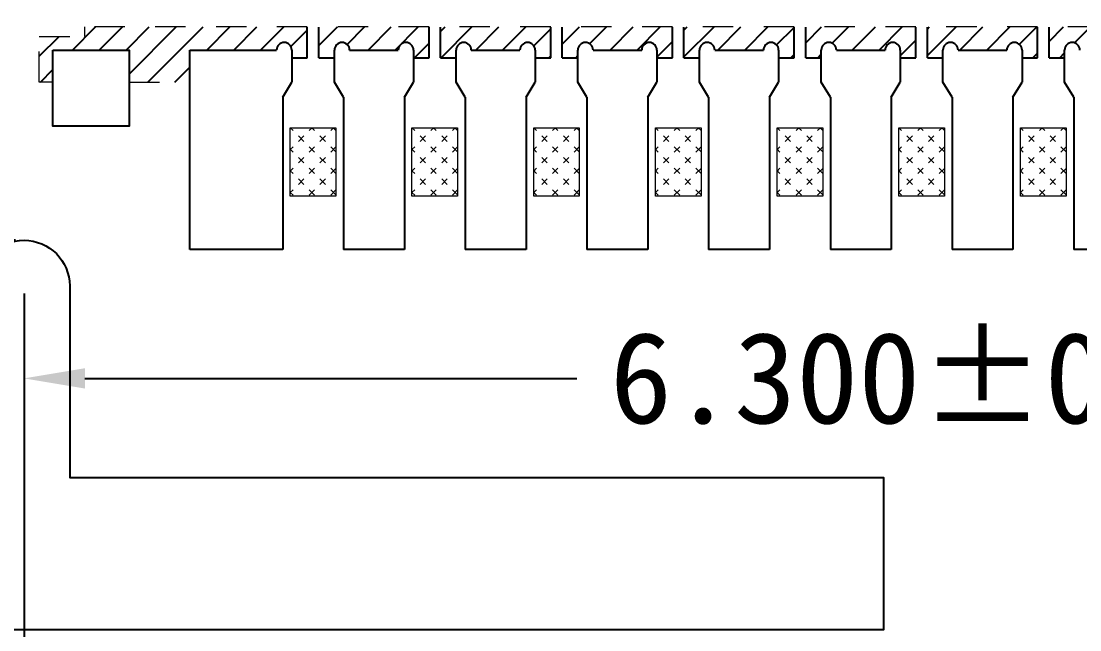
# Model space of a CAD drawing. Header units: inches. Extents: x 5 to 403, y 5 to 265.
# Drawn here: x 223.896 to 227.375, y 221.805 to 223.805 of the extents above; entities that cross this region are included whole.
import ezdxf

# ---------------------------------------------------------------- set-up
doc = ezdxf.new("R2010")
doc.units = ezdxf.units.IN
doc.header["$MEASUREMENT"] = 0
doc.linetypes.add('HIDDEN', pattern=[0.375, 0.25, -0.125])
for name, color, linetype in [('1D（虚线、T-shape等)', 4, 'Continuous'), ('1（实线、SECTION图示等）', 7, 'Continuous'), ('DIM(尺寸标注）', 4, 'Continuous'), ('Half etch on bottom side（背面半蚀刻、实线） @ 1', 4, 'Continuous'), ('LFBOT（框架底面线、虚线）', 4, 'HIDDEN'), ('LFTOP（框架正面线、实线）', 7, 'Continuous'), ('PLATING（电镀）', 3, 'Continuous')]:
    doc.layers.add(name, color=color, linetype=linetype)
doc.styles.get("Standard").update_dxf_attribs({"font": ''})
doc.styles.add('宋体', font='')
doc.styles.get('Standard').set_extended_font_data('SimSun')
doc.styles.get('宋体').set_extended_font_data('SimSun')
doc.dimstyles.new('ISO-25', dxfattribs={"dimtxt": 0.2, "dimasz": 0.15, "dimexe": 0.025, "dimexo": 0.025, "dimgap": 0.025, "dimtad": 0, "dimdec": 3, "dimzin": 1, "dimdsep": 46, "dimtxsty": '宋体', "dimcen": 0.15, "dimadec": 0, "dimazin": 0, "dimtfac": 1, "dimtdec": 3, "dimtmove": 0, "dimatfit": 3, "dimfxl": 0, "dimarcsym": 0})
doc.dimstyles.get("Standard").update_dxf_attribs({"dimtxt": 0.18, "dimasz": 0.18, "dimexe": 0.18, "dimexo": 0.0625, "dimgap": 0.09, "dimtad": 0, "dimtih": 1, "dimtoh": 1, "dimdec": 4, "dimzin": 0, "dimdsep": 46, "dimtxsty": 'Standard', "dimcen": 0.09, "dimadec": 0, "dimazin": 0, "dimtfac": 1, "dimtdec": 4, "dimtofl": 0, "dimtmove": 0, "dimatfit": 3, "dimfxl": 0, "dimtolj": 1, "dimtzin": 0, "dimarcsym": 0})

# ---------------------------------------------------------------- blocks, each defined once
blk = doc.blocks.new('*D126')
at = {"layer": 'Defpoints', "color": 0}
for p in [(223.9051, 222.9353), (230.2051, 222.9353), (230.2051, 222.6315)]:
    blk.add_point(p, dxfattribs=at)
at = {"layer": 'DIM(尺寸标注）'}
for p, q in [((223.9051, 222.8653), (223.9051, 222.5615)), ((230.2051, 222.8653), (230.2051, 222.5615)), ((224.1051, 222.6315), (225.7214, 222.6315)), ((230.0051, 222.6315), (228.3888, 222.6315))]:
    blk.add_line(p, q, dxfattribs=at)
for points in [[(224.1051, 222.6649), (224.1051, 222.5982), (223.9051, 222.6315)], [(230.0051, 222.5982), (230.0051, 222.6649), (230.2051, 222.6315)]]:
    blk.add_solid(points, dxfattribs=at)
at = {"layer": 'DIM(尺寸标注）', "insert": (227.0551, 222.6315), "char_height": 0.3, "attachment_point": 5, "style": '宋体'}
blk.add_mtext('6.300%%p0.025', dxfattribs=at)
blk = doc.blocks.new('*D131')
at = {"layer": 'Defpoints', "color": 0}
for p in [(233.3551, 226.9553), (219.529, 223.8503), (223.0351, 223.8053)]:
    blk.add_point(p, dxfattribs=at)
at = {"layer": 'DIM(尺寸标注）', "color": 0, "lineweight": -2}
for p, q in [((219.829, 223.8503), (219.529, 223.8503)), ((220.129, 223.8053), (219.829, 223.8503)), ((223.0101, 223.8053), (220.129, 223.8053))]:
    blk.add_line(p, q, dxfattribs=at)
at = {"layer": 'DIM(尺寸标注）', "color": 0, "insert": (218.8202, 223.8503), "char_height": 0.4, "attachment_point": 5, "style": '宋体'}
blk.add_mtext('3.150', dxfattribs=at)
blk = doc.blocks.new('*D135')
at = {"layer": 'Defpoints', "color": 0}
for p in [(233.3551, 226.9553), (223.9051, 222.9353), (223.9051, 218.4156)]:
    blk.add_point(p, dxfattribs=at)
at = {"layer": 'DIM(尺寸标注）', "color": 0, "lineweight": -2}
blk.add_line((223.9051, 222.9103), (223.9051, 218.4156), dxfattribs=at)
at = {"layer": 'DIM(尺寸标注）', "color": 0, "insert": (223.9051, 217.7023), "char_height": 0.4, "attachment_point": 5, "rotation": 90, "style": '宋体'}
blk.add_mtext('9.450', dxfattribs=at)
blk = doc.blocks.new('*D137')
at = {"layer": 'Defpoints', "color": 0}
for p in [(233.3551, 226.9553), (226.7301, 221.8053), (226.7309, 218.4156)]:
    blk.add_point(p, dxfattribs=at)
at = {"layer": 'DIM(尺寸标注）', "color": 0, "lineweight": -2}
for p, q in [((226.7301, 221.7803), (226.7301, 219.0156)), ((226.7301, 219.0156), (226.7309, 218.7156)), ((226.7309, 218.7156), (226.7309, 218.4156))]:
    blk.add_line(p, q, dxfattribs=at)
at = {"layer": 'DIM(尺寸标注）', "color": 0, "insert": (226.7309, 217.7068), "char_height": 0.4, "attachment_point": 5, "rotation": 90, "style": '宋体'}
blk.add_mtext('6.625', dxfattribs=at)
blk = doc.blocks.new('*D140')
at = {"layer": 'Defpoints', "color": 0}
for p in [(233.3551, 226.9553), (219.529, 223.0853), (223.9024, 223.0852)]:
    blk.add_point(p, dxfattribs=at)
at = {"layer": 'DIM(尺寸标注）', "color": 0, "lineweight": -2}
for p, q in [((219.829, 223.0853), (219.529, 223.0853)), ((220.129, 223.0852), (219.829, 223.0853)), ((223.8774, 223.0852), (220.129, 223.0852))]:
    blk.add_line(p, q, dxfattribs=at)
at = {"layer": 'DIM(尺寸标注）', "color": 0, "insert": (218.8202, 223.0853), "char_height": 0.4, "attachment_point": 5, "style": '宋体'}
blk.add_mtext('3.870', dxfattribs=at)
blk = doc.blocks.new('*D141')
at = {"layer": 'Defpoints', "color": 0}
for p in [(233.3551, 226.9553), (223.1851, 223.8053), (223.1846, 218.4156)]:
    blk.add_point(p, dxfattribs=at)
at = {"layer": 'DIM(尺寸标注）', "color": 0, "lineweight": -2}
for p, q in [((223.1851, 223.7803), (223.1851, 219.0156)), ((223.1851, 219.0156), (223.1846, 218.7156)), ((223.1846, 218.7156), (223.1846, 218.4156))]:
    blk.add_line(p, q, dxfattribs=at)
at = {"layer": 'DIM(尺寸标注）', "color": 0, "insert": (223.1846, 217.5794), "char_height": 0.4, "attachment_point": 5, "rotation": 90, "style": '宋体'}
blk.add_mtext('10.170', dxfattribs=at)
blk = doc.blocks.new('*D143')
at = {"layer": 'Defpoints', "color": 0}
for p in [(233.3551, 226.9553), (222.2551, 223.0553), (219.529, 222.4772)]:
    blk.add_point(p, dxfattribs=at)
at = {"layer": 'DIM(尺寸标注）', "color": 0, "lineweight": -2}
for p, q in [((220.129, 223.0553), (219.829, 222.4772)), ((222.2301, 223.0553), (220.129, 223.0553)), ((219.829, 222.4772), (219.529, 222.4772))]:
    blk.add_line(p, q, dxfattribs=at)
at = {"layer": 'DIM(尺寸标注）', "color": 0, "insert": (218.8202, 222.4772), "char_height": 0.4, "attachment_point": 5, "style": '宋体'}
blk.add_mtext('3.900', dxfattribs=at)

msp = doc.modelspace()

# ---------------------------------------------------------------- hatches: boundary and pattern name
at = {"layer": 'Half etch on bottom side（背面半蚀刻、实线） @ 1', "ltscale": 0.05}
h = msp.add_hatch(dxfattribs=at)
h.set_pattern_fill('ANSI31', color=256, scale=0.5, angle=90, style=0)
h.set_pattern_definition([(45, (0, 0), (-0.044194174, 0.044194174), [])])
h.paths.add_polyline_path([(235.96011, 223.71027), (235.67511, 223.71027, 1), (235.62511, 223.71027), (235.62511, 223.68527), (235.57411, 223.68527), (235.57411, 223.78627), (236.30511, 223.78627), (236.30511, 223.75527), (236.45511, 223.75527), (236.45511, 223.60527), (236.41011, 223.60527), (236.41011, 223.71027), (236.16011, 223.71027), (236.16011, 223.60527), (235.96011, 223.60527), (235.96011, 223.71027)])
h.paths.add_polyline_path([(229.66011, 223.71027), (229.37511, 223.71027, 1), (229.32511, 223.71027), (229.32511, 223.68527), (229.27411, 223.68527), (229.27411, 223.78627), (230.00511, 223.78627), (230.00511, 223.75527), (230.15511, 223.75527), (230.15511, 223.60527), (230.11011, 223.60527), (230.11011, 223.71027), (229.86011, 223.71027), (229.86011, 223.60527), (229.66011, 223.60527), (229.66011, 223.71027)])
h.paths.add_polyline_path([(230.55011, 223.60527), (230.55011, 223.71027), (230.30011, 223.71027), (230.30011, 223.60527), (230.25511, 223.60527), (230.25511, 223.75527), (230.40511, 223.75527), (230.40511, 223.78627), (231.13611, 223.78627), (231.13611, 223.68527), (231.08511, 223.68527), (231.08511, 223.71027, 1), (231.03511, 223.71027), (230.75011, 223.71027), (230.75011, 223.60527)])
h.paths.add_polyline_path([(224.25011, 223.60527), (224.25011, 223.71027), (224.00011, 223.71027), (224.00011, 223.60527), (223.95511, 223.60527), (223.95511, 223.75527), (224.10511, 223.75527), (224.10511, 223.78627), (224.83611, 223.78627), (224.83611, 223.68527), (224.78511, 223.68527), (224.78511, 223.71027, 1), (224.73511, 223.71027), (224.45011, 223.71027), (224.45011, 223.60527)])
h.paths.add_polyline_path([(229.18511, 223.71027, 1), (229.13511, 223.71027), (228.97511, 223.71027, 1), (228.92511, 223.71027), (228.92511, 223.68527), (228.87411, 223.68527), (228.87411, 223.78627), (229.23611, 223.78627), (229.23611, 223.68527), (229.18511, 223.68527)])
h.paths.add_polyline_path([(226.78511, 223.71027, 1), (226.73511, 223.71027), (226.57511, 223.71027, 1), (226.52511, 223.71027), (226.52511, 223.68527), (226.47411, 223.68527), (226.47411, 223.78627), (226.83611, 223.78627), (226.83611, 223.68527), (226.78511, 223.68527)])
h.paths.add_polyline_path([(226.38511, 223.71027, 1), (226.33511, 223.71027), (226.17511, 223.71027, 1), (226.12511, 223.71027), (226.12511, 223.68527), (226.07411, 223.68527), (226.07411, 223.78627), (226.43611, 223.78627), (226.43611, 223.68527), (226.38511, 223.68527)])
h.paths.add_polyline_path([(231.48511, 223.71027, 1), (231.43511, 223.71027), (231.27511, 223.71027, 1), (231.22511, 223.71027), (231.22511, 223.68527), (231.17411, 223.68527), (231.17411, 223.78627), (231.53611, 223.78627), (231.53611, 223.68527), (231.48511, 223.68527)])
h.paths.add_polyline_path([(225.18511, 223.71027, 1), (225.13511, 223.71027), (224.97511, 223.71027, 1), (224.92511, 223.71027), (224.92511, 223.68527), (224.87411, 223.68527), (224.87411, 223.78627), (225.23611, 223.78627), (225.23611, 223.68527), (225.18511, 223.68527)])
h.paths.add_polyline_path([(235.48511, 223.71027, 1), (235.43511, 223.71027), (235.27511, 223.71027, 1), (235.22511, 223.71027), (235.22511, 223.68527), (235.17411, 223.68527), (235.17411, 223.78627), (235.53611, 223.78627), (235.53611, 223.68527), (235.48511, 223.68527)])
h.paths.add_polyline_path([(232.28511, 223.71027, 1), (232.23511, 223.71027), (232.07511, 223.71027, 1), (232.02511, 223.71027), (232.02511, 223.68527), (231.97411, 223.68527), (231.97411, 223.78627), (232.33611, 223.78627), (232.33611, 223.68527), (232.28511, 223.68527)])
h.paths.add_polyline_path([(233.08511, 223.71027, 1), (233.03511, 223.71027), (232.87511, 223.71027, 1), (232.82511, 223.71027), (232.82511, 223.68527), (232.77411, 223.68527), (232.77411, 223.78627), (233.13611, 223.78627), (233.13611, 223.68527), (233.08511, 223.68527)])
h.paths.add_polyline_path([(233.48511, 223.71027, 1), (233.43511, 223.71027), (233.27511, 223.71027, 1), (233.22511, 223.71027), (233.22511, 223.68527), (233.17411, 223.68527), (233.17411, 223.78627), (233.53611, 223.78627), (233.53611, 223.68527), (233.48511, 223.68527)])
h.paths.add_polyline_path([(227.18511, 223.71027, 1), (227.13511, 223.71027), (226.97511, 223.71027, 1), (226.92511, 223.71027), (226.92511, 223.68527), (226.87411, 223.68527), (226.87411, 223.78627), (227.23611, 223.78627), (227.23611, 223.68527), (227.18511, 223.68527)])
h.paths.add_polyline_path([(235.08511, 223.71027, 1), (235.03511, 223.71027), (234.87511, 223.71027, 1), (234.82511, 223.71027), (234.82511, 223.68527), (234.77411, 223.68527), (234.77411, 223.78627), (235.13611, 223.78627), (235.13611, 223.68527), (235.08511, 223.68527)])
h.paths.add_polyline_path([(234.68511, 223.71027, 1), (234.63511, 223.71027), (234.47511, 223.71027, 1), (234.42511, 223.71027), (234.42511, 223.68527), (234.37411, 223.68527), (234.37411, 223.78627), (234.73611, 223.78627), (234.73611, 223.68527), (234.68511, 223.68527)])
h.paths.add_polyline_path([(232.68511, 223.71027, 1), (232.63511, 223.71027), (232.47511, 223.71027, 1), (232.42511, 223.71027), (232.42511, 223.68527), (232.37411, 223.68527), (232.37411, 223.78627), (232.73611, 223.78627), (232.73611, 223.68527), (232.68511, 223.68527)])
h.paths.add_polyline_path([(234.28511, 223.71027, 1), (234.23511, 223.71027), (234.07511, 223.71027, 1), (234.02511, 223.71027), (234.02511, 223.68527), (233.97411, 223.68527), (233.97411, 223.78627), (234.33611, 223.78627), (234.33611, 223.68527), (234.28511, 223.68527)])
h.paths.add_polyline_path([(227.58511, 223.71027, 1), (227.53511, 223.71027), (227.37511, 223.71027, 1), (227.32511, 223.71027), (227.32511, 223.68527), (227.27411, 223.68527), (227.27411, 223.78627), (227.63611, 223.78627), (227.63611, 223.68527), (227.58511, 223.68527)])
h.paths.add_polyline_path([(233.88511, 223.71027, 1), (233.83511, 223.71027), (233.67511, 223.71027, 1), (233.62511, 223.71027), (233.62511, 223.68527), (233.57411, 223.68527), (233.57411, 223.78627), (233.93611, 223.78627), (233.93611, 223.68527), (233.88511, 223.68527)])
h.paths.add_polyline_path([(231.88511, 223.71027, 1), (231.83511, 223.71027), (231.67511, 223.71027, 1), (231.62511, 223.71027), (231.62511, 223.68527), (231.57411, 223.68527), (231.57411, 223.78627), (231.93611, 223.78627), (231.93611, 223.68527), (231.88511, 223.68527)])
h.paths.add_polyline_path([(228.78511, 223.71027, 1), (228.73511, 223.71027), (228.57511, 223.71027, 1), (228.52511, 223.71027), (228.52511, 223.68527), (228.47411, 223.68527), (228.47411, 223.78627), (228.83611, 223.78627), (228.83611, 223.68527), (228.78511, 223.68527)])
h.paths.add_polyline_path([(228.38511, 223.71027, 1), (228.33511, 223.71027), (228.17511, 223.71027, 1), (228.12511, 223.71027), (228.12511, 223.68527), (228.07411, 223.68527), (228.07411, 223.78627), (228.43611, 223.78627), (228.43611, 223.68527), (228.38511, 223.68527)])
h.paths.add_polyline_path([(227.98511, 223.71027, 1), (227.93511, 223.71027), (227.77511, 223.71027, 1), (227.72511, 223.71027), (227.72511, 223.68527), (227.67411, 223.68527), (227.67411, 223.78627), (228.03611, 223.78627), (228.03611, 223.68527), (227.98511, 223.68527)])
h.paths.add_polyline_path([(225.98511, 223.71027, 1), (225.93511, 223.71027), (225.77511, 223.71027, 1), (225.72511, 223.71027), (225.72511, 223.68527), (225.67411, 223.68527), (225.67411, 223.78627), (226.03611, 223.78627), (226.03611, 223.68527), (225.98511, 223.68527)])
h.paths.add_polyline_path([(225.58511, 223.71027, 1), (225.53511, 223.71027), (225.37511, 223.71027, 1), (225.32511, 223.71027), (225.32511, 223.68527), (225.27411, 223.68527), (225.27411, 223.78627), (225.63611, 223.78627), (225.63611, 223.68527), (225.58511, 223.68527)])
at = {"layer": 'PLATING（电镀）', "linetype": 'ByBlock', "lineweight": 5}
h = msp.add_hatch(dxfattribs=at)
h.set_pattern_fill('CROSS', color=3, scale=0.05)
h.set_pattern_definition([(45, (-0.017675, 0), (-0.035355339, 0.035355339), [0.025, -0.025]), (135, (0, 0), (-0.035355339, -0.035355339), [0.025, -0.025])])
h.paths.add_polyline_path([(224.78011, 223.45527), (224.78011, 223.23027), (224.93011, 223.23027), (224.93011, 223.45527)])
h = msp.add_hatch(dxfattribs=at)
h.set_pattern_fill('CROSS', color=3, scale=0.05)
h.set_pattern_definition([(45, (0.382325, 0), (-0.035355339, 0.035355339), [0.025, -0.025]), (135, (0.4, 0), (-0.035355339, -0.035355339), [0.025, -0.025])])
h.paths.add_polyline_path([(225.18011, 223.45527), (225.18011, 223.23027), (225.33011, 223.23027), (225.33011, 223.45527)])
h = msp.add_hatch(dxfattribs=at)
h.set_pattern_fill('CROSS', color=3, scale=0.05)
h.set_pattern_definition([(45, (0.782325, 0), (-0.035355339, 0.035355339), [0.025, -0.025]), (135, (0.8, 0), (-0.035355339, -0.035355339), [0.025, -0.025])])
h.paths.add_polyline_path([(225.58011, 223.45527), (225.58011, 223.23027), (225.73011, 223.23027), (225.73011, 223.45527)])
h = msp.add_hatch(dxfattribs=at)
h.set_pattern_fill('CROSS', color=3, scale=0.05)
h.set_pattern_definition([(45, (1.182325, 0), (-0.035355339, 0.035355339), [0.025, -0.025]), (135, (1.2, 0), (-0.035355339, -0.035355339), [0.025, -0.025])])
h.paths.add_polyline_path([(225.98011, 223.45527), (225.98011, 223.23027), (226.13011, 223.23027), (226.13011, 223.45527)])
h = msp.add_hatch(dxfattribs=at)
h.set_pattern_fill('CROSS', color=3, scale=0.05)
h.set_pattern_definition([(45, (1.582325, 0), (-0.035355339, 0.035355339), [0.025, -0.025]), (135, (1.6, 0), (-0.035355339, -0.035355339), [0.025, -0.025])])
h.paths.add_polyline_path([(226.38011, 223.45527), (226.38011, 223.23027), (226.53011, 223.23027), (226.53011, 223.45527)])
h = msp.add_hatch(dxfattribs=at)
h.set_pattern_fill('CROSS', color=3, scale=0.05)
h.set_pattern_definition([(45, (1.982325, 0), (-0.035355339, 0.035355339), [0.025, -0.025]), (135, (2, 0), (-0.035355339, -0.035355339), [0.025, -0.025])])
h.paths.add_polyline_path([(226.78011, 223.45527), (226.78011, 223.23027), (226.93011, 223.23027), (226.93011, 223.45527)])
h = msp.add_hatch(dxfattribs=at)
h.set_pattern_fill('CROSS', color=3, scale=0.05)
h.set_pattern_definition([(45, (2.382325, 0), (-0.035355339, 0.035355339), [0.025, -0.025]), (135, (2.4, 0), (-0.035355339, -0.035355339), [0.025, -0.025])])
h.paths.add_polyline_path([(227.18011, 223.45527), (227.18011, 223.23027), (227.33011, 223.23027), (227.33011, 223.45527)])

# ---------------------------------------------------------------- linework, layer by layer
at = {"layer": '1D（虚线、T-shape等)', "linetype": 'HIDDEN', "ltscale": 0.2}
for p, q in [((224.83611, 223.68527, 0.24017), (224.83611, 223.78627, 0.24017)), ((224.87411, 223.68527, 0.24017), (224.87411, 223.78627, 0.24017)), ((225.23611, 223.68527, 0.24017), (225.23611, 223.78627, 0.24017)), ((225.27411, 223.68527, 0.24017), (225.27411, 223.78627, 0.24017)), ((225.63611, 223.68527, 0.24017), (225.63611, 223.78627, 0.24017)), ((225.67411, 223.68527, 0.24017), (225.67411, 223.78627, 0.24017)), ((226.03611, 223.68527, 0.24017), (226.03611, 223.78627, 0.24017)), ((226.07411, 223.68527, 0.24017), (226.07411, 223.78627, 0.24017)), ((226.43611, 223.68527, 0.24017), (226.43611, 223.78627, 0.24017)), ((226.47411, 223.68527, 0.24017), (226.47411, 223.78627, 0.24017)), ((226.83611, 223.68527, 0.24017), (226.83611, 223.78627, 0.24017)), ((226.87411, 223.68527, 0.24017), (226.87411, 223.78627, 0.24017)), ((227.23611, 223.68527, 0.24017), (227.23611, 223.78627, 0.24017)), ((227.27411, 223.68527, 0.24017), (227.27411, 223.78627, 0.24017))]:
    msp.add_line(p, q, dxfattribs=at)
at = {"layer": '1D（虚线、T-shape等)', "linetype": 'HIDDEN', "lineweight": 0, "ltscale": 0.25}
msp.add_line((224.25011, 223.60527, 0.24017), (224.45011, 223.60527, 0.24017), dxfattribs=at)
at = {"layer": '1D（虚线、T-shape等)', "linetype": 'HIDDEN', "lineweight": 0, "ltscale": 0.25, "elevation": 0.24017}
msp.add_lwpolyline([(224.00011, 223.60527), (223.95511, 223.60527), (223.95511, 223.75527), (224.10511, 223.75527), (224.10511, 223.78627)], dxfattribs=at)
at = {"layer": '1D（虚线、T-shape等)', "linetype": 'HIDDEN', "lineweight": 0, "ltscale": 0.3, "elevation": 0.24017}
for points in [[(224.83611, 223.78627), (224.10511, 223.78627)], [(225.23611, 223.78627), (224.87411, 223.78627)], [(225.63611, 223.78627), (225.27411, 223.78627)], [(226.03611, 223.78627), (225.67411, 223.78627)], [(226.43611, 223.78627), (226.07411, 223.78627)], [(226.83611, 223.78627), (226.47411, 223.78627)], [(227.23611, 223.78627), (226.87411, 223.78627)], [(227.63611, 223.78627), (227.27411, 223.78627)]]:
    msp.add_lwpolyline(points, dxfattribs=at)
at = {"layer": '1（实线、SECTION图示等）', "ltscale": 10, "elevation": 0.24017}
msp.add_lwpolyline([(223.75511, 222.93527, -1), (224.05511, 222.93527), (224.05511, 222.30527), (226.73011, 222.30527), (226.73011, 221.80527), (222.25511, 221.80527), (222.25511, 222.30527), (223.75511, 222.30527)], format="xyb", close=True, dxfattribs=at)
at = {"layer": 'LFBOT（框架底面线、虚线）', "linetype": 'HIDDEN', "ltscale": 0.2, "elevation": 0.24017}
for points in [[(224.78511, 223.68527), (224.83611, 223.68527)], [(224.87411, 223.68527), (224.92511, 223.68527)], [(225.18511, 223.68527), (225.23611, 223.68527)], [(225.27411, 223.68527), (225.32511, 223.68527)], [(225.58511, 223.68527), (225.63611, 223.68527)], [(225.67411, 223.68527), (225.72511, 223.68527)], [(225.98511, 223.68527), (226.03611, 223.68527)], [(226.07411, 223.68527), (226.12511, 223.68527)], [(226.38511, 223.68527), (226.43611, 223.68527)], [(226.47411, 223.68527), (226.52511, 223.68527)], [(226.78511, 223.68527), (226.83611, 223.68527)], [(226.87411, 223.68527), (226.92511, 223.68527)], [(227.18511, 223.68527), (227.23611, 223.68527)], [(227.27411, 223.68527), (227.32511, 223.68527)]]:
    msp.add_lwpolyline(points, dxfattribs=at)
at = {"layer": 'LFTOP（框架正面线、实线）', "color": 7}
for p, q in [((224.45011, 223.35527, 0.24017), (224.45011, 223.71027, 0.24017)), ((224.45011, 223.71027, 0.24017), (224.73511, 223.71027, 0.24017)), ((224.78511, 223.71027, 0.24017), (224.78511, 223.60527, 0.24017)), ((224.92511, 223.60527, 0.24017), (224.92511, 223.71027, 0.24017)), ((224.97511, 223.71027, 0.24017), (225.13511, 223.71027, 0.24017)), ((225.18511, 223.71027, 0.24017), (225.18511, 223.60527, 0.24017)), ((225.32511, 223.60527, 0.24017), (225.32511, 223.71027, 0.24017)), ((225.37511, 223.71027, 0.24017), (225.53511, 223.71027, 0.24017)), ((225.58511, 223.71027, 0.24017), (225.58511, 223.60527, 0.24017)), ((225.72511, 223.60527, 0.24017), (225.72511, 223.71027, 0.24017)), ((225.77511, 223.71027, 0.24017), (225.93511, 223.71027, 0.24017)), ((225.98511, 223.71027, 0.24017), (225.98511, 223.60527, 0.24017)), ((226.12511, 223.60527, 0.24017), (226.12511, 223.71027, 0.24017)), ((226.17511, 223.71027, 0.24017), (226.33511, 223.71027, 0.24017)), ((226.38511, 223.71027, 0.24017), (226.38511, 223.60527, 0.24017)), ((226.52511, 223.60527, 0.24017), (226.52511, 223.71027, 0.24017)), ((226.57511, 223.71027, 0.24017), (226.73511, 223.71027, 0.24017)), ((226.78511, 223.71027, 0.24017), (226.78511, 223.60527, 0.24017)), ((226.92511, 223.60527, 0.24017), (226.92511, 223.71027, 0.24017)), ((226.97511, 223.71027, 0.24017), (227.13511, 223.71027, 0.24017)), ((227.18511, 223.71027, 0.24017), (227.18511, 223.60527, 0.24017)), ((227.32511, 223.60527, 0.24017), (227.32511, 223.71027, 0.24017)), ((224.75511, 223.55527, 0.24017), (224.78511, 223.60527, 0.24017)), ((224.95511, 223.55527, 0.24017), (224.92511, 223.60527, 0.24017)), ((225.15511, 223.55527, 0.24017), (225.18511, 223.60527, 0.24017)), ((225.35511, 223.55527, 0.24017), (225.32511, 223.60527, 0.24017)), ((225.55511, 223.55527, 0.24017), (225.58511, 223.60527, 0.24017)), ((225.75511, 223.55527, 0.24017), (225.72511, 223.60527, 0.24017)), ((225.95511, 223.55527, 0.24017), (225.98511, 223.60527, 0.24017)), ((226.15511, 223.55527, 0.24017), (226.12511, 223.60527, 0.24017)), ((226.35511, 223.55527, 0.24017), (226.38511, 223.60527, 0.24017)), ((226.55511, 223.55527, 0.24017), (226.52511, 223.60527, 0.24017)), ((226.75511, 223.55527, 0.24017), (226.78511, 223.60527, 0.24017)), ((226.95511, 223.55527, 0.24017), (226.92511, 223.60527, 0.24017)), ((227.15511, 223.55527, 0.24017), (227.18511, 223.60527, 0.24017)), ((227.35511, 223.55527, 0.24017), (227.32511, 223.60527, 0.24017)), ((224.75511, 223.55527, 0.24017), (224.75511, 223.05527, 0.24017)), ((224.95511, 223.55527, 0.24017), (224.95511, 223.05527, 0.24017)), ((225.15511, 223.55527, 0.24017), (225.15511, 223.05527, 0.24017)), ((225.35511, 223.55527, 0.24017), (225.35511, 223.05527, 0.24017)), ((225.55511, 223.55527, 0.24017), (225.55511, 223.05527, 0.24017)), ((225.75511, 223.55527, 0.24017), (225.75511, 223.05527, 0.24017)), ((225.95511, 223.55527, 0.24017), (225.95511, 223.05527, 0.24017)), ((226.15511, 223.55527, 0.24017), (226.15511, 223.05527, 0.24017)), ((226.35511, 223.55527, 0.24017), (226.35511, 223.05527, 0.24017)), ((226.55511, 223.55527, 0.24017), (226.55511, 223.05527, 0.24017)), ((226.75511, 223.55527, 0.24017), (226.75511, 223.05527, 0.24017)), ((226.95511, 223.55527, 0.24017), (226.95511, 223.05527, 0.24017)), ((227.15511, 223.55527, 0.24017), (227.15511, 223.05527, 0.24017)), ((227.35511, 223.55527, 0.24017), (227.35511, 223.05527, 0.24017)), ((224.45011, 223.05527, 0.24017), (224.45011, 223.35527, 0.24017)), ((224.45511, 223.05527, 0.24017), (224.45011, 223.05527, 0.24017)), ((224.75511, 223.05527, 0.24017), (224.45511, 223.05527, 0.24017))]:
    msp.add_line(p, q, dxfattribs=at)
at = {"layer": 'LFTOP（框架正面线、实线）'}
for p, q in [((225.15511, 223.05527, 0.24017), (224.95511, 223.05527, 0.24017)), ((225.55511, 223.05527, 0.24017), (225.35511, 223.05527, 0.24017)), ((225.95511, 223.05527, 0.24017), (225.75511, 223.05527, 0.24017)), ((226.35511, 223.05527, 0.24017), (226.15511, 223.05527, 0.24017)), ((226.75511, 223.05527, 0.24017), (226.55511, 223.05527, 0.24017)), ((227.15511, 223.05527, 0.24017), (226.95511, 223.05527, 0.24017)), ((227.55511, 223.05527, 0.24017), (227.35511, 223.05527, 0.24017))]:
    msp.add_line(p, q, dxfattribs=at)
at = {"layer": 'LFTOP（框架正面线、实线）', "color": 7, "elevation": 0.24017}
msp.add_lwpolyline([(224.00011, 223.71027), (224.25011, 223.71027), (224.25011, 223.46027), (224.00011, 223.46027)], close=True, dxfattribs=at)
at = {"layer": 'LFTOP（框架正面线、实线）', "color": 7}
for centre in [(224.76011, 223.71027, 0.24017), (224.95011, 223.71027, 0.24017), (225.16011, 223.71027, 0.24017), (225.35011, 223.71027, 0.24017), (225.56011, 223.71027, 0.24017), (225.75011, 223.71027, 0.24017), (225.96011, 223.71027, 0.24017), (226.15011, 223.71027, 0.24017), (226.36011, 223.71027, 0.24017), (226.55011, 223.71027, 0.24017), (226.76011, 223.71027, 0.24017), (226.95011, 223.71027, 0.24017), (227.16011, 223.71027, 0.24017), (227.35011, 223.71027, 0.24017)]:
    msp.add_arc(centre, 0.025, 0, 180, dxfattribs=at)
at = {"layer": 'PLATING（电镀）', "color": 3, "linetype": 'ByBlock', "lineweight": 5, "elevation": 0.24017}
for points in [[(224.78011, 223.45527), (224.93011, 223.45527), (224.93011, 223.23027), (224.78011, 223.23027)], [(225.18011, 223.45527), (225.33011, 223.45527), (225.33011, 223.23027), (225.18011, 223.23027)], [(225.58011, 223.45527), (225.73011, 223.45527), (225.73011, 223.23027), (225.58011, 223.23027)], [(225.98011, 223.45527), (226.13011, 223.45527), (226.13011, 223.23027), (225.98011, 223.23027)], [(226.38011, 223.45527), (226.53011, 223.45527), (226.53011, 223.23027), (226.38011, 223.23027)], [(226.78011, 223.45527), (226.93011, 223.45527), (226.93011, 223.23027), (226.78011, 223.23027)], [(227.18011, 223.45527), (227.33011, 223.45527), (227.33011, 223.23027), (227.18011, 223.23027)]]:
    msp.add_lwpolyline(points, close=True, dxfattribs=at)

# ---------------------------------------------------------------- dimensions: what is measured, and where the dimension line sits
at = {"layer": 'DIM(尺寸标注）'}
for feature_location, offset, dtype, picture, middle in [((223.03511, 223.80527, 0.24017), (-3.5061, 0.04499), 0, '*D131', (218.82021, 223.85026, 0.24017)), ((223.90238, 223.08524, 0.24017), (-4.37337, 0.00002), 0, '*D140', (218.82021, 223.08527, 0.24017)), ((222.25511, 223.05527, 0.24017), (-2.7261, -0.57802), 0, '*D143', (218.82021, 222.47724, 0.24017)), ((223.18511, 223.80527, 0.24017), (-0.00051, -5.38965), 1, '*D141', (223.18459, 217.57944, 0.24017)), ((223.90511, 222.93527, 0.24017), (0, -4.51965), 1, '*D135', (223.90511, 217.70235, 0.24017)), ((226.73011, 221.80527, 0.24017), (0.00083, -3.38965), 1, '*D137', (226.73094, 217.70682, 0.24017))]:
    dim = msp.add_ordinate_dim(feature_location=feature_location, offset=offset, dtype=dtype, origin=(233.35511, 226.95527, 0.24017), dimstyle='ISO-25', override={"dimtxt": 0.4}, dxfattribs=at)
    dim.commit()
    dim.dimension.update_dxf_attribs({"geometry": picture, "text_midpoint": middle})
dim = msp.add_linear_dim(base=(230.20511, 222.63153, 0.24017), p1=(223.90511, 222.93527, 0.24017), p2=(230.20511, 222.93527, 0.24017), dimstyle='Standard', override={"dimscale": 1, "dimtxt": 0.3, "dimasz": 0.2, "dimexe": 0.07, "dimexo": 0.07, "dimgap": 0.07, "dimdec": 3, "dimzin": 1, "dimtxsty": '宋体', "dimcen": 0.1, "dimclrd": 256, "dimclre": 256, "dimclrt": 256, "dimtol": 1, "dimtp": 0.025, "dimtm": 0.025, "dimtofl": 0, "dimatfit": 0, "dimtolj": 0, "dimtzin": 8, "dimlwd": 65535, "dimlwe": 65535}, dxfattribs=at)
dim.commit()
dim.dimension.update_dxf_attribs({"geometry": '*D126', "text_midpoint": (227.05511, 222.63153, 0.24017)})

doc.saveas('drawing.dxf')
